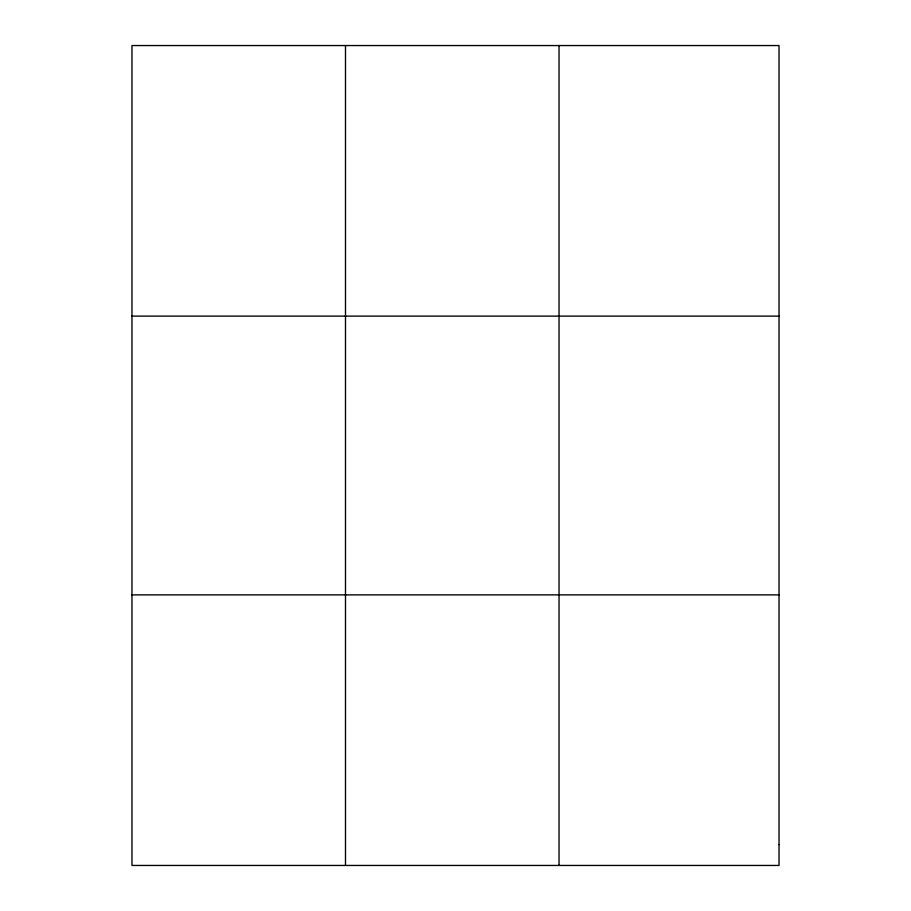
<?xml version="1.0" encoding="UTF-8"?>
<svg xmlns="http://www.w3.org/2000/svg" width="911" height="911" viewBox="0 0 911 911"><rect width="100%" height="100%" fill="white"/><g stroke="black" fill="none" stroke-linecap="round" stroke-linejoin="round"><path stroke-width="1.37" d="M345.497 865.45L345.497 45.55M559.035 865.45L559.035 45.55M131.97 316.117L779.03 316.117M131.97 594.883L779.03 594.883M779.03 844.634L779.03 865.45L131.97 865.45L131.97 45.55L779.03 45.55L779.03 844.634"/></g></svg>
